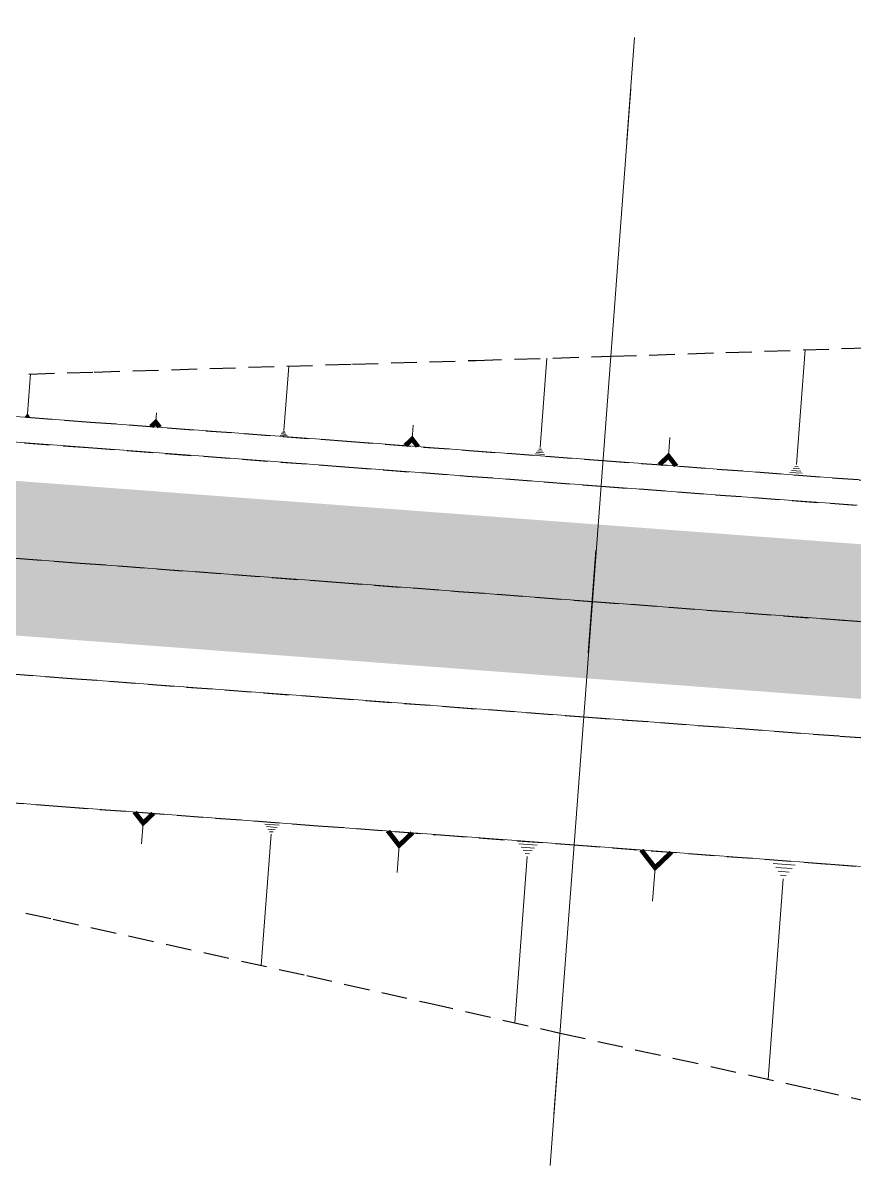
# Model space of a CAD drawing. Header units: metres. Extents: x 544752 to 548977, y 1840603 to 1844608.
# Drawn here: x 547804.02 to 547820.19, y 1842257.52 to 1842280 of the extents above; entities that cross this region are included whole.
import ezdxf

# ---------------------------------------------------------------- set-up
doc = ezdxf.new("R2010")
doc.units = ezdxf.units.M
doc.header["$MEASUREMENT"] = 0
for name, pattern in [('ACAD_ISO02W100', [15, 12, -3]), ('Anordnung Grundriss$0$GESTRICHELT', [0.75, 0.5, -0.25]), ('HIDDEN', [0.375, 0.25, -0.125])]:
    doc.linetypes.add(name, pattern=pattern)
doc.layers.add('C-ROAD', color=7, linetype='Continuous')
for name, color, linetype, lineweight in [('C-ROAD-CORR', 5, 'Continuous', 0), ('C-ROAD-SAMP', 150, 'HIDDEN', 0), ('C-ROAD-SAMP-TEXT', 11, 'Continuous', 0), ('C-TOPO-FEAT', 94, 'Continuous', 5)]:
    doc.layers.add(name, color=color, linetype=linetype, lineweight=lineweight)

msp = doc.modelspace()

# ---------------------------------------------------------------- linework, layer by layer
at = {"layer": 'C-ROAD', "color": 1, "linetype": 'ACAD_ISO02W100', "lineweight": 60, "ltscale": 0.1, "const_width": 3, "flags": 128}
msp.add_lwpolyline([(547447.2669305371, 1842296.325235744), (548177.885715168, 1842241.548372065)], dxfattribs=at)
at = {"layer": 'C-ROAD-CORR', "color": 160, "linetype": 'Continuous'}
for p, q in [((547819.0774565969, 1842271.410703045, 509.0779956541062), (547819.2447026352, 1842273.6414459, 507.5866599483278)), ((547809.0988094255, 1842272.069849951, 509.150122363009), (547809.1929567179, 1842273.325595091, 508.310609390787)), ((547814.0880997562, 1842271.73983294, 509.1101317528986), (547814.2184300014, 1842273.478189593, 507.947974787644)), ((547804.1095108747, 1842272.399757323, 509.1910437978245), (547804.1673846422, 1842273.17168289, 508.6749824516146)), ((547804.0979518114, 1842272.386533745, 509.2004109738839), (547804.1189689717, 1842272.38495802, 509.2004109738839)), ((547806.6041559681, 1842272.234747857, 509.1706203712415), (547806.6179763846, 1842272.419085828, 509.0473834876777)), ((547804.0632746214, 1842272.346863012, 509.2285125020624), (547804.1473432624, 1842272.340560113, 509.2285125020624)), ((547804.0748336847, 1842272.36008659, 509.2191453260029), (547804.1378851655, 1842272.355359415, 509.2191453260029)), ((547804.086392748, 1842272.373310167, 509.2097781499434), (547804.1284270686, 1842272.370158718, 509.2097781499434)), ((547811.5934544565, 1842271.904839653, 509.1296994928357), (547811.6138740877, 1842272.177198549, 508.9476173018927)), ((547809.0235936885, 1842271.983803087, 509.2110753165506), (547809.1603540083, 1842271.973549722, 509.2110753165506)), ((547809.0423976227, 1842272.005314803, 509.1958370781652), (547809.1449678626, 1842271.997624779, 509.1958370781652)), ((547809.0612015569, 1842272.026826519, 509.1805988397798), (547809.129581717, 1842272.021699836, 509.1805988397798)), ((547809.0800054913, 1842272.048338235, 509.1653606013944), (547809.1141955712, 1842272.045774894, 509.1653606013944)), ((547816.5827645138, 1842271.575085758, 509.0925548940937), (547816.6098065514, 1842271.935774912, 508.8514205956518)), ((547814.0620690408, 1842271.710053781, 509.1312263940344), (547814.1093991488, 1842271.706505289, 509.1312263940344)), ((547813.983976895, 1842271.620716303, 509.1945103174419), (547814.1732973268, 1842271.606522335, 509.1945103174419)), ((547814.0100076103, 1842271.650495462, 509.1734156763061), (547814.1519979341, 1842271.639849986, 509.1734156763061)), ((547814.0360383256, 1842271.680274622, 509.1523210351702), (547814.1306985414, 1842271.673177638, 509.1523210351702)), ((547818.9438411343, 1842271.257846848, 509.1862742858846), (547819.1867862168, 1842271.239632466, 509.1862742858846)), ((547818.977245, 1842271.296060897, 509.15920462794), (547819.1594538118, 1842271.282400111, 509.15920462794)), ((547819.0106488656, 1842271.334274947, 509.1321349699954), (547819.1321214068, 1842271.325167756, 509.1321349699954)), ((547819.0440527312, 1842271.372488996, 509.1050653120508), (547819.1047890019, 1842271.3679354, 509.1050653120508)), ((547806.359918099, 1842264.436819485, 509.016544740837), (547806.3296213334, 1842264.032718473, 508.7463879776911)), ((547809.0035690761, 1842264.394737177, 509.1145509176654), (547808.7255525324, 1842264.41558098, 509.1145509176654)), ((547808.9653430409, 1842264.351006562, 509.0835734940412), (547808.7568306332, 1842264.366639414, 509.0835734940412)), ((547808.9271170057, 1842264.307275946, 509.0525960704169), (547808.788108734, 1842264.317697848, 509.0525960704169)), ((547808.8506649354, 1842264.219814716, 508.9906412231685), (547808.6592753218, 1842261.667042658, 507.2840168536757)), ((547808.8888909706, 1842264.263545331, 509.0216186467927), (547808.8193868346, 1842264.268756282, 509.0216186467927)), ((547811.3413764668, 1842264.002339042, 508.9644228882897), (547811.3019624061, 1842263.476630719, 508.6129670530748)), ((547814.0256186883, 1842264.00582622, 509.0958160815154), (547813.6736682226, 1842264.03221309, 509.0958160815154)), ((547813.9772270685, 1842263.950466167, 509.0566007221556), (547813.7132642192, 1842263.97025632, 509.0566007221556)), ((547813.9288354487, 1842263.895106115, 509.0173853627958), (547813.7528602158, 1842263.90829955, 509.0173853627958)), ((547813.8804438289, 1842263.839746063, 508.978170003436), (547813.7924562125, 1842263.84634278, 508.978170003436)), ((547813.8320522091, 1842263.784386011, 508.9389546440762), (547813.589765679, 1842260.552746258, 506.7784816249345)), ((547819.046904128, 1842263.617235276, 509.0862898975228), (547818.6225872592, 1842263.64904769, 509.0862898975228)), ((547816.3227828881, 1842263.567165731, 508.91632157073), (547816.2741473987, 1842262.918461154, 508.4826381028226)), ((547818.9885624504, 1842263.55049235, 509.0390112600053), (547818.6703247988, 1842263.57435166, 509.0390112600053)), ((547818.9302207727, 1842263.483749424, 508.9917326224877), (547818.7180623384, 1842263.49965563, 508.9917326224877)), ((547818.8718790952, 1842263.417006497, 508.9444539849702), (547818.7657998779, 1842263.424959601, 508.9444539849702)), ((547818.8135374176, 1842263.350263571, 508.8971753474527), (547818.5214330682, 1842259.454149219, 506.2924760050162))]:
    msp.add_line(p, q, dxfattribs=at)
at = {"layer": 'C-ROAD-CORR', "color": 5, "linetype": 'Anordnung Grundriss$0$GESTRICHELT', "lineweight": 30, "extrusion": (0.04147128354530667, 0.5531477567787539, 0.8320502940398117), "const_width": 0.1, "elevation": 1042190.6525999}
msp.add_lwpolyline([(-408538.9684180301, -1562367.945863011), (-408538.8852971223, -1562368.056690888), (-408538.8021762142, -1562367.945863011)], dxfattribs=at)
at = {"layer": 'C-ROAD-CORR', "color": 5, "linetype": 'Anordnung Grundriss$0$GESTRICHELT', "lineweight": 30, "extrusion": (0.0414712837877989, 0.5531477564450069, 0.8320502942496006), "const_width": 0.1, "elevation": 1042190.642494395}
msp.add_lwpolyline([(-408544.0072048589, -1562367.952836375), (-408543.8843939228, -1562368.116584289), (-408543.7615829866, -1562367.952836375)], dxfattribs=at)
at = {"layer": 'C-ROAD-CORR', "color": 5, "linetype": 'Anordnung Grundriss$0$GESTRICHELT', "lineweight": 30, "extrusion": (0.04147128409547574, 0.5531477565358351, 0.8320502941738829), "const_width": 0.1, "elevation": 1042190.636434528}
msp.add_lwpolyline([(-408549.0460185616, -1562367.957141776), (-408548.8833781146, -1562368.173995705), (-408548.7207376674, -1562367.957141776)], dxfattribs=at)
at = {"layer": 'C-ROAD-CORR', "color": 5, "linetype": 'Anordnung Grundriss$0$GESTRICHELT', "lineweight": 30, "extrusion": (0.04147128410391778, 0.553147756166469, -0.8320502944190171), "const_width": 0.1, "elevation": 1041339.145312163}
msp.add_lwpolyline([(-408539.0404860521, 1562926.604043819), (-408539.2227015933, 1562926.361089765), (-408539.4049171346, 1562926.604043819)], dxfattribs=at)
at = {"layer": 'C-ROAD-CORR', "color": 5, "linetype": 'Anordnung Grundriss$0$GESTRICHELT', "lineweight": 30, "extrusion": (0.04147128408931473, 0.5531477562246273, -0.8320502943810811), "const_width": 0.1, "elevation": 1041339.155034921}
msp.add_lwpolyline([(-408543.9857154164, 1562926.597545283), (-408544.2227656184, 1562926.281478346), (-408544.4598158203, 1562926.597545282)], dxfattribs=at)
at = {"layer": 'C-ROAD-CORR', "color": 5, "linetype": 'Anordnung Grundriss$0$GESTRICHELT', "lineweight": 30, "extrusion": (0.04147128416556228, 0.5531477561711569, -0.832050294412828), "const_width": 0.1, "elevation": 1041339.160871063}
msp.add_lwpolyline([(-408548.9299834938, 1562926.593725328), (-408549.2224946525, 1562926.203710449), (-408549.5150058115, 1562926.593725329)], dxfattribs=at)
at = {"layer": 'C-ROAD-CORR', "color": 11, "linetype": 'Anordnung Grundriss$0$GESTRICHELT', "lineweight": 30}
for points in [[(547745.6056258895, 1842278.078520116, 508.467700405285), (547750.5704941552, 1842277.422759381, 508.6446242295426), (547755.5353624207, 1842276.766998647, 508.8215480538001), (547760.5009536601, 1842276.120881003, 508.9920251084048), (547765.4698274262, 1842275.518545998, 509.1332318179346), (547770.4439271985, 1842274.985915939, 509.2278381427055), (547775.4258103473, 1842274.557101261, 509.2530399718554), (547780.4109496067, 1842274.171716884, 509.24920700661), (547785.3957867379, 1842273.782302694, 509.24806812356), (547790.4729586528, 1842274.624458236, 509.3389337232472), (547795.3733333691, 1842273.108476683, 509.1755923148555), (547800.38364716, 1842273.058872495, 508.9472776337004), (547805.4089128793, 1842273.208698484, 508.5856363595552), (547810.4345854775, 1842273.363951462, 508.2203669388884), (547812.8363700053, 1842273.435600924, 508.0474959697614), (547815.4600516116, 1842273.516450605, 507.8585664763281), (547817.7024595314, 1842273.58907852, 507.6973277756963), (547820.486617287, 1842273.683615527, 507.4975430017495)], [(547795.3640744298, 1842272.98498011, 509.2581544301177), (547800.3500809253, 1842272.611163007, 509.2465883069319), (547805.3360874208, 1842272.237345903, 509.235022183746), (547810.3220939162, 1842271.863528799, 509.2234560605602), (547812.7051117367, 1842271.684866212, 509.2179281340142), (547815.3081004117, 1842271.489711695, 509.2135178532181), (547817.5325595228, 1842271.322936769, 509.2123289780747), (547820.2941069072, 1842271.115894591, 509.2141612603979), (547825.2801134026, 1842270.742077487, 509.226750682923), (547830.2661198982, 1842270.368260383, 509.2512861207935), (547835.2521263936, 1842269.994443279, 509.2877675740093), (547840.238132889, 1842269.620626176, 509.3361950425704), (547845.2241393846, 1842269.246809072, 509.3965685264769), (547850.21014588, 1842268.872991968, 509.4688880257286), (547855.1961523754, 1842268.499174864, 509.5531535403258), (547860.182158871, 1842268.12535776, 509.6493650702683), (547865.1681653664, 1842267.751540656, 509.7575226155561), (547870.1541718618, 1842267.377723552, 509.8776261761892), (547875.1401783574, 1842267.003906448, 510.0096757521677), (547880.1261848528, 1842266.630089345, 510.1536713434915)], [(547744.9432838194, 1842269.244141406, 509.2938156619759), (547749.9292903149, 1842268.870324302, 509.2822495387901), (547754.9152968103, 1842268.496507198, 509.2706834156043), (547759.9013033058, 1842268.122690094, 509.2591172924184), (547764.8873098013, 1842267.74887299, 509.2475511692326), (547769.8733162967, 1842267.375055886, 509.2359850460468), (547774.8593227923, 1842267.001238783, 509.2244189228609), (547779.8453292877, 1842266.627421679, 509.2128527996751), (547784.8313357831, 1842266.253604575, 509.2012866764893), (547789.8173422787, 1842265.879787471, 509.1897205533035), (547794.8033487741, 1842265.505970367, 509.1781544301176), (547799.7893552695, 1842265.132153263, 509.1665883069318), (547804.7753617651, 1842264.758336159, 509.155022183746), (547809.7613682605, 1842264.384519055, 509.1434560605601), (547812.1443860809, 1842264.205856468, 509.1379281340142), (547814.7473747559, 1842264.010701952, 509.1335178532181), (547816.971833867, 1842263.843927026, 509.1323289780747), (547819.7333812515, 1842263.636884848, 509.1341612603978), (547824.7193877469, 1842263.263067744, 509.146750682923)], [(547744.8194545105, 1842267.592494832, 508.1896276545068), (547749.8289307113, 1842267.531718791, 508.387341284288), (547754.8363446916, 1842267.443436665, 508.5666660593768), (547759.8442669505, 1842267.361934006, 508.7505231637936), (547764.8474242744, 1842267.21687621, 508.8918912632059), (547769.8412470924, 1842266.947313925, 508.9500234172066), (547774.8314289994, 1842266.62918884, 508.9756895083165), (547779.8189705716, 1842266.27584673, 508.9778116903842), (547784.8059660858, 1842265.915221246, 508.9750646626875), (547789.7933881303, 1842265.560284863, 508.9761210130918), (547794.7403200996, 1842264.665288181, 508.6161266917699), (547799.67733663, 1842263.638038471, 508.1677162345918), (547804.6111220806, 1842262.567692326, 507.6904941856972), (547809.5428912012, 1842261.470452189, 507.1952924888004), (547811.8993546461, 1842260.937604928, 506.9529787537522), (547814.4730436625, 1842260.351648903, 506.6873029298894), (547816.6735051224, 1842259.864791126, 506.4721266003276), (547819.4050663196, 1842259.257790457, 506.2065715518579), (547824.3377300367, 1842258.172482528, 505.743502532279)]]:
    msp.add_polyline3d(points, dxfattribs=at)
at = {"layer": 'C-ROAD-CORR', "color": 5, "linetype": 'Anordnung Grundriss$0$GESTRICHELT', "lineweight": 30}
for points in [[(547745.4666277647, 1842276.224550499, 509.3938156619759), (547750.4526342603, 1842275.850733396, 509.3822495387901), (547755.4386407557, 1842275.476916292, 509.3706834156043), (547760.4246472511, 1842275.103099188, 509.3591172924184), (547765.4106537467, 1842274.729282084, 509.3475511692326), (547770.3966602421, 1842274.35546498, 509.3359850460468), (547775.3826667377, 1842273.981647876, 509.324418922861), (547780.3686732331, 1842273.607830772, 509.3128527996752), (547785.3546797285, 1842273.234013668, 509.3012866764893), (547790.340686224, 1842272.860196565, 509.2897205533035), (547795.3266927195, 1842272.486379461, 509.2781544301176), (547800.3126992149, 1842272.112562357, 509.2665883069319), (547805.2987057104, 1842271.738745253, 509.255022183746), (547810.2847122059, 1842271.364928149, 509.2434560605602), (547812.6677300263, 1842271.186265562, 509.2379281340142), (547815.2707187013, 1842270.991111045, 509.2335178532181), (547817.4951778124, 1842270.82433612, 509.2323289780747), (547820.2567251968, 1842270.617293941, 509.2341612603979)], [(547745.1301923713, 1842271.737144653, 509.3938156619759), (547750.1161988669, 1842271.36332755, 509.3822495387901), (547755.1022053623, 1842270.989510446, 509.3706834156043), (547760.0882118577, 1842270.615693342, 509.3591172924184), (547765.0742183533, 1842270.241876238, 509.3475511692326), (547770.0602248487, 1842269.868059134, 509.3359850460468), (547775.0462313442, 1842269.49424203, 509.324418922861), (547780.0322378397, 1842269.120424927, 509.3128527996752), (547785.0182443351, 1842268.746607823, 509.3012866764893), (547790.0042508306, 1842268.372790719, 509.2897205533035), (547794.990257326, 1842267.998973615, 509.2781544301176), (547799.9762638215, 1842267.625156511, 509.2665883069319), (547804.962270317, 1842267.251339407, 509.255022183746), (547809.9482768124, 1842266.877522303, 509.2434560605602), (547812.3312946329, 1842266.698859716, 509.2379281340142), (547814.9342833079, 1842266.503705199, 509.2335178532181), (547817.158742419, 1842266.336930274, 509.2323289780747), (547819.9202898034, 1842266.129888095, 509.2341612603979), (547824.9062962988, 1842265.756070992, 509.246750682923)]]:
    msp.add_polyline3d(points, dxfattribs=at)
at = {"layer": 'C-ROAD-CORR', "color": 160, "linetype": 'Anordnung Grundriss$0$GESTRICHELT', "lineweight": 30}
for points in [[(547745.4666277647, 1842276.224550499, 509.2438156619759), (547750.4526342603, 1842275.850733396, 509.2322495387901), (547755.4386407557, 1842275.476916292, 509.2206834156043), (547760.4246472511, 1842275.103099188, 509.2091172924185), (547765.4106537467, 1842274.729282084, 509.1975511692327), (547770.3966602421, 1842274.35546498, 509.1859850460468), (547775.3826667377, 1842273.981647876, 509.174418922861), (547780.3686732331, 1842273.607830772, 509.1628527996752), (547785.3546797285, 1842273.234013668, 509.1512866764893), (547790.340686224, 1842272.860196565, 509.1397205533035), (547795.3266927195, 1842272.486379461, 509.1281544301177), (547800.3126992149, 1842272.112562357, 509.1165883069319), (547805.2987057104, 1842271.738745253, 509.105022183746), (547810.2847122059, 1842271.364928149, 509.0934560605602), (547812.6677300263, 1842271.186265562, 509.0879281340142), (547815.2707187013, 1842270.991111045, 509.0835178532181), (547817.4951778124, 1842270.82433612, 509.0823289780747), (547820.2567251968, 1842270.617293941, 509.0841612603979)], [(547745.1301923713, 1842271.737144653, 509.2438156619759), (547750.1161988669, 1842271.36332755, 509.2322495387901), (547755.1022053623, 1842270.989510446, 509.2206834156043), (547760.0882118577, 1842270.615693342, 509.2091172924185), (547765.0742183533, 1842270.241876238, 509.1975511692327), (547770.0602248487, 1842269.868059134, 509.1859850460468), (547775.0462313442, 1842269.49424203, 509.174418922861), (547780.0322378397, 1842269.120424927, 509.1628527996752), (547785.0182443351, 1842268.746607823, 509.1512866764893), (547790.0042508306, 1842268.372790719, 509.1397205533035), (547794.990257326, 1842267.998973615, 509.1281544301177), (547799.9762638215, 1842267.625156511, 509.1165883069319), (547804.962270317, 1842267.251339407, 509.105022183746), (547809.9482768124, 1842266.877522303, 509.0934560605602), (547812.3312946329, 1842266.698859716, 509.0879281340142), (547814.9342833079, 1842266.503705199, 509.0835178532181), (547817.158742419, 1842266.336930274, 509.0823289780747), (547819.9202898034, 1842266.129888095, 509.0841612603979), (547824.9062962988, 1842265.756070992, 509.096750682923)]]:
    msp.add_polyline3d(points, dxfattribs=at)
at = {"layer": 'C-ROAD-CORR', "color": 92, "linetype": 'Anordnung Grundriss$0$GESTRICHELT', "lineweight": 30}
for points in [[(547795.3733333691, 1842273.108476683, 509.1755923148555), (547800.38364716, 1842273.058872495, 508.9472776337004), (547805.4089128793, 1842273.208698484, 508.5856363595552), (547810.4345854775, 1842273.363951462, 508.2203669388884), (547812.8363700053, 1842273.435600924, 508.0474959697614), (547815.4600516116, 1842273.516450605, 507.8585664763281), (547817.7024595314, 1842273.58907852, 507.6973277756963), (547820.486617287, 1842273.683615527, 507.4975430017495), (547825.5118088578, 1842273.832452518, 507.1607184558632), (547830.5382426939, 1842273.997858956, 506.8247626254403), (547835.5658085977, 1842274.178365018, 506.4906581424215), (547840.5939788829, 1842274.366932372, 506.1631103965124), (547845.6225692397, 1842274.561102679, 505.8437628814443), (547850.6526175287, 1842274.774719019, 505.5233609747485), (547855.685202229, 1842275.022166243, 505.192287862247), (547860.7033858885, 1842275.077531077, 505.0015750853357), (547865.6055822696, 1842273.585847053, 505.8570688140488), (547870.4737976267, 1842271.640921044, 507.0275179144234), (547875.3442352037, 1842269.725635204, 508.1900974600089), (547880.2158495461, 1842267.826045171, 509.3541297818909)], [(547795.3640744298, 1842272.98498011, 509.2581544301177), (547800.3500809253, 1842272.611163007, 509.2465883069319), (547805.3360874208, 1842272.237345903, 509.235022183746), (547810.3220939162, 1842271.863528799, 509.2234560605602), (547812.7051117367, 1842271.684866212, 509.2179281340142), (547815.3081004117, 1842271.489711695, 509.2135178532181), (547817.5325595228, 1842271.322936769, 509.2123289780747), (547820.2941069072, 1842271.115894591, 509.2141612603979), (547825.2801134026, 1842270.742077487, 509.226750682923), (547830.2661198982, 1842270.368260383, 509.2512861207935), (547835.2521263936, 1842269.994443279, 509.2877675740093), (547840.238132889, 1842269.620626176, 509.3361950425704), (547845.2241393846, 1842269.246809072, 509.3965685264769), (547850.21014588, 1842268.872991968, 509.4688880257286), (547855.1961523754, 1842268.499174864, 509.5531535403258), (547860.182158871, 1842268.12535776, 509.6493650702683), (547865.1681653664, 1842267.751540656, 509.7575226155561), (547870.1541718618, 1842267.377723552, 509.8776261761892), (547875.1401783574, 1842267.003906448, 510.0096757521677), (547880.1261848528, 1842266.630089345, 510.1536713434915)], [(547744.9432838194, 1842269.244141406, 509.2938156619759), (547749.9292903149, 1842268.870324302, 509.2822495387901), (547754.9152968103, 1842268.496507198, 509.2706834156043), (547759.9013033058, 1842268.122690094, 509.2591172924184), (547764.8873098013, 1842267.74887299, 509.2475511692326), (547769.8733162967, 1842267.375055886, 509.2359850460468), (547774.8593227923, 1842267.001238783, 509.2244189228609), (547779.8453292877, 1842266.627421679, 509.2128527996751), (547784.8313357831, 1842266.253604575, 509.2012866764893), (547789.8173422787, 1842265.879787471, 509.1897205533035), (547794.8033487741, 1842265.505970367, 509.1781544301176), (547799.7893552695, 1842265.132153263, 509.1665883069318), (547804.7753617651, 1842264.758336159, 509.155022183746), (547809.7613682605, 1842264.384519055, 509.1434560605601), (547812.1443860809, 1842264.205856468, 509.1379281340142), (547814.7473747559, 1842264.010701952, 509.1335178532181), (547816.971833867, 1842263.843927026, 509.1323289780747), (547819.7333812515, 1842263.636884848, 509.1341612603978), (547824.7193877469, 1842263.263067744, 509.146750682923)], [(547744.8194545105, 1842267.592494832, 508.1896276545068), (547749.8289307113, 1842267.531718791, 508.387341284288), (547754.8363446916, 1842267.443436665, 508.5666660593768), (547759.8442669505, 1842267.361934006, 508.7505231637936), (547764.8474242744, 1842267.21687621, 508.8918912632059), (547769.8412470924, 1842266.947313925, 508.9500234172066), (547774.8314289994, 1842266.62918884, 508.9756895083165), (547779.8189705716, 1842266.27584673, 508.9778116903842), (547784.8059660858, 1842265.915221246, 508.9750646626875), (547789.7933881303, 1842265.560284863, 508.9761210130918), (547794.7403200996, 1842264.665288181, 508.6161266917699), (547799.67733663, 1842263.638038471, 508.1677162345918), (547804.6111220806, 1842262.567692326, 507.6904941856972), (547809.5428912012, 1842261.470452189, 507.1952924888004), (547811.8993546461, 1842260.937604928, 506.9529787537522), (547814.4730436625, 1842260.351648903, 506.6873029298894), (547816.6735051224, 1842259.864791126, 506.4721266003276), (547819.4050663196, 1842259.257790457, 506.2065715518579), (547824.3377300367, 1842258.172482528, 505.743502532279)]]:
    msp.add_polyline3d(points, dxfattribs=at)
at = {"layer": 'C-ROAD-CORR', "color": 150, "linetype": 'Anordnung Grundriss$0$GESTRICHELT', "lineweight": 30}
msp.add_polyline3d([(547745.298410068, 1842273.980847576, 509.4613156619759), (547750.2844165636, 1842273.607030473, 509.4497495387901), (547755.270423059, 1842273.233213369, 509.4381834156043), (547760.2564295544, 1842272.859396265, 509.4266172924184), (547765.24243605, 1842272.485579161, 509.4150511692326), (547770.2284425454, 1842272.111762057, 509.4034850460468), (547775.2144490409, 1842271.737944953, 509.391918922861), (547780.2004555364, 1842271.364127849, 509.3803527996752), (547785.1864620318, 1842270.990310746, 509.3687866764893), (547790.1724685273, 1842270.616493642, 509.3572205533035), (547795.1584750228, 1842270.242676538, 509.3456544301176), (547800.1444815182, 1842269.868859434, 509.3340883069318), (547805.1304880137, 1842269.49504233, 509.322522183746), (547810.1164945092, 1842269.121225226, 509.3109560605602), (547812.4995123296, 1842268.942562639, 509.3054281340142), (547815.1025010046, 1842268.747408122, 509.3010178532181), (547817.3269601157, 1842268.580633197, 509.2998289780747), (547820.0885075001, 1842268.373591018, 509.3016612603979), (547825.0745139956, 1842267.999773914, 509.314250682923)], dxfattribs=at)
msp.add_polyline3d([(547745.298410068, 1842273.980847576, 509.4613156619759), (547750.2844165636, 1842273.607030473, 509.4497495387901), (547755.270423059, 1842273.233213369, 509.4381834156043), (547760.2564295544, 1842272.859396265, 509.4266172924184), (547765.24243605, 1842272.485579161, 509.4150511692326), (547770.2284425454, 1842272.111762057, 509.4034850460468), (547775.2144490409, 1842271.737944953, 509.391918922861), (547780.2004555364, 1842271.364127849, 509.3803527996752), (547785.1864620318, 1842270.990310746, 509.3687866764893), (547790.1724685273, 1842270.616493642, 509.3572205533035), (547795.1584750228, 1842270.242676538, 509.3456544301176), (547800.1444815182, 1842269.868859434, 509.3340883069318), (547805.1304880137, 1842269.49504233, 509.322522183746), (547810.1164945092, 1842269.121225226, 509.3109560605602), (547812.4995123296, 1842268.942562639, 509.3054281340142), (547815.1025010046, 1842268.747408122, 509.3010178532181), (547817.3269601157, 1842268.580633197, 509.2998289780747), (547820.0885075001, 1842268.373591018, 509.3016612603979), (547825.0745139956, 1842267.999773914, 509.314250682923)], dxfattribs=at)
at = {"layer": 'C-ROAD-SAMP', "color": 1, "linetype": 'Continuous', "lineweight": 13}
msp.add_lwpolyline([(547815.8501352124, 1842278.719421113), (547815.1025010047, 1842268.747408123), (547814.354866797, 1842258.775395132)], dxfattribs=at)
at = {"layer": 'C-ROAD-SAMP-TEXT', "color": 4, "linetype": 'Continuous', "lineweight": 9}
msp.add_line((547815.9248986332, 1842279.716622412), (547815.7753717916, 1842277.722219814), dxfattribs=at)
at = {"layer": 'C-ROAD-SAMP-TEXT', "color": 1, "linetype": 'Continuous', "lineweight": -3}
msp.add_line((547815.027737584, 1842267.750206823), (547815.1772644256, 1842269.744609422), dxfattribs=at)
at = {"layer": 'C-ROAD-SAMP-TEXT', "color": 4, "linetype": 'Continuous', "lineweight": 5}
msp.add_line((547814.4296302177, 1842259.772596431), (547814.2801033761, 1842257.778193833), dxfattribs=at)
at = {"layer": 'C-TOPO-FEAT', "color": 94, "linetype": 'Continuous', "lineweight": 0, "ltscale": 2}
for points in [[(547745.5040094751, 1842276.723151149, 509.3738156619759), (547750.4900159707, 1842276.349334045, 509.3622495387901), (547755.4760224661, 1842275.975516941, 509.3506834156043), (547760.4620289615, 1842275.601699837, 509.3391172924185), (547765.448035457, 1842275.227882734, 509.3275511692327), (547770.4340419525, 1842274.85406563, 509.3159850460468), (547775.420048448, 1842274.480248526, 509.304418922861), (547780.4060549435, 1842274.106431422, 509.2928527996752), (547785.3920614389, 1842273.732614318, 509.2812866764893), (547790.3780679344, 1842273.358797214, 509.2697205533035), (547795.3640744298, 1842272.98498011, 509.2581544301177), (547800.3500809253, 1842272.611163007, 509.2465883069319), (547805.3360874208, 1842272.237345903, 509.235022183746), (547810.3220939162, 1842271.863528799, 509.2234560605602), (547812.7051117367, 1842271.684866212, 509.2179281340142), (547815.3081004117, 1842271.489711695, 509.2135178532181), (547817.5325595228, 1842271.322936769, 509.2123289780747), (547820.2941069072, 1842271.115894591, 509.2141612603979)], [(547745.4666277647, 1842276.224550499, 508.9438156619759), (547750.4526342603, 1842275.850733396, 508.9322495387901), (547755.4386407557, 1842275.476916292, 508.9206834156043), (547760.4246472511, 1842275.103099188, 508.9091172924184), (547765.4106537467, 1842274.729282084, 508.8975511692327), (547770.3966602421, 1842274.35546498, 508.8859850460468), (547775.3826667377, 1842273.981647876, 508.874418922861), (547780.3686732331, 1842273.607830772, 508.8628527996752), (547785.3546797285, 1842273.234013668, 508.8512866764893), (547790.340686224, 1842272.860196565, 508.8397205533035), (547795.3266927195, 1842272.486379461, 508.8281544301176), (547800.3126992149, 1842272.112562357, 508.8165883069319), (547805.2987057104, 1842271.738745253, 508.805022183746), (547810.2847122059, 1842271.364928149, 508.7934560605602), (547812.6677300263, 1842271.186265562, 508.7879281340142), (547815.2707187013, 1842270.991111045, 508.7835178532181), (547817.4951778124, 1842270.82433612, 508.7823289780747), (547820.2567251968, 1842270.617293941, 508.7841612603979)], [(547745.298410068, 1842273.980847576, 509.3113156619759), (547750.2844165636, 1842273.607030473, 509.2997495387901), (547755.270423059, 1842273.233213369, 509.2881834156043), (547760.2564295544, 1842272.859396265, 509.2766172924185), (547765.24243605, 1842272.485579161, 509.2650511692327), (547770.2284425454, 1842272.111762057, 509.2534850460468), (547775.2144490409, 1842271.737944953, 509.241918922861), (547780.2004555364, 1842271.364127849, 509.2303527996752), (547785.1864620318, 1842270.990310746, 509.2187866764893), (547790.1724685273, 1842270.616493642, 509.2072205533035), (547795.1584750228, 1842270.242676538, 509.1956544301177), (547800.1444815182, 1842269.868859434, 509.1840883069319), (547805.1304880137, 1842269.49504233, 509.172522183746), (547810.1164945092, 1842269.121225226, 509.1609560605602), (547812.4995123296, 1842268.942562639, 509.1554281340142), (547815.1025010046, 1842268.747408122, 509.1510178532181), (547817.3269601157, 1842268.580633197, 509.1498289780747), (547820.0885075001, 1842268.373591018, 509.1516612603979), (547825.0745139956, 1842267.999773914, 509.164250682923)], [(547745.298410068, 1842273.980847576, 509.3113156619759), (547750.2844165636, 1842273.607030473, 509.2997495387901), (547755.270423059, 1842273.233213369, 509.2881834156043), (547760.2564295544, 1842272.859396265, 509.2766172924185), (547765.24243605, 1842272.485579161, 509.2650511692327), (547770.2284425454, 1842272.111762057, 509.2534850460468), (547775.2144490409, 1842271.737944953, 509.241918922861), (547780.2004555364, 1842271.364127849, 509.2303527996752), (547785.1864620318, 1842270.990310746, 509.2187866764893), (547790.1724685273, 1842270.616493642, 509.2072205533035), (547795.1584750228, 1842270.242676538, 509.1956544301177), (547800.1444815182, 1842269.868859434, 509.1840883069319), (547805.1304880137, 1842269.49504233, 509.172522183746), (547810.1164945092, 1842269.121225226, 509.1609560605602), (547812.4995123296, 1842268.942562639, 509.1554281340142), (547815.1025010046, 1842268.747408122, 509.1510178532181), (547817.3269601157, 1842268.580633197, 509.1498289780747), (547820.0885075001, 1842268.373591018, 509.1516612603979), (547825.0745139956, 1842267.999773914, 509.164250682923)], [(547745.298410068, 1842273.980847576, 509.0113156619759), (547750.2844165636, 1842273.607030473, 508.9997495387901), (547755.270423059, 1842273.233213369, 508.9881834156043), (547760.2564295544, 1842272.859396265, 508.9766172924184), (547765.24243605, 1842272.485579161, 508.9650511692327), (547770.2284425454, 1842272.111762057, 508.9534850460468), (547775.2144490409, 1842271.737944953, 508.941918922861), (547780.2004555364, 1842271.364127849, 508.9303527996752), (547785.1864620318, 1842270.990310746, 508.9187866764893), (547790.1724685273, 1842270.616493642, 508.9072205533035), (547795.1584750228, 1842270.242676538, 508.8956544301176), (547800.1444815182, 1842269.868859434, 508.8840883069319), (547805.1304880137, 1842269.49504233, 508.872522183746), (547810.1164945092, 1842269.121225226, 508.8609560605602), (547812.4995123296, 1842268.942562639, 508.8554281340142), (547815.1025010046, 1842268.747408122, 508.8510178532181), (547817.3269601157, 1842268.580633197, 508.8498289780747), (547820.0885075001, 1842268.373591018, 508.8516612603979), (547825.0745139956, 1842267.999773914, 508.864250682923)], [(547745.298410068, 1842273.980847576, 509.0113156619759), (547750.2844165636, 1842273.607030473, 508.9997495387901), (547755.270423059, 1842273.233213369, 508.9881834156043), (547760.2564295544, 1842272.859396265, 508.9766172924184), (547765.24243605, 1842272.485579161, 508.9650511692327), (547770.2284425454, 1842272.111762057, 508.9534850460468), (547775.2144490409, 1842271.737944953, 508.941918922861), (547780.2004555364, 1842271.364127849, 508.9303527996752), (547785.1864620318, 1842270.990310746, 508.9187866764893), (547790.1724685273, 1842270.616493642, 508.9072205533035), (547795.1584750228, 1842270.242676538, 508.8956544301176), (547800.1444815182, 1842269.868859434, 508.8840883069319), (547805.1304880137, 1842269.49504233, 508.872522183746), (547810.1164945092, 1842269.121225226, 508.8609560605602), (547812.4995123296, 1842268.942562639, 508.8554281340142), (547815.1025010046, 1842268.747408122, 508.8510178532181), (547817.3269601157, 1842268.580633197, 508.8498289780747), (547820.0885075001, 1842268.373591018, 508.8516612603979), (547825.0745139956, 1842267.999773914, 508.864250682923)], [(547745.1301923713, 1842271.737144653, 508.9438156619759), (547750.1161988669, 1842271.36332755, 508.9322495387901), (547755.1022053623, 1842270.989510446, 508.9206834156043), (547760.0882118577, 1842270.615693342, 508.9091172924184), (547765.0742183533, 1842270.241876238, 508.8975511692327), (547770.0602248487, 1842269.868059134, 508.8859850460468), (547775.0462313442, 1842269.49424203, 508.874418922861), (547780.0322378397, 1842269.120424927, 508.8628527996752), (547785.0182443351, 1842268.746607823, 508.8512866764893), (547790.0042508306, 1842268.372790719, 508.8397205533035), (547794.990257326, 1842267.998973615, 508.8281544301176), (547799.9762638215, 1842267.625156511, 508.8165883069319), (547804.962270317, 1842267.251339407, 508.805022183746), (547809.9482768124, 1842266.877522303, 508.7934560605602), (547812.3312946329, 1842266.698859716, 508.7879281340142), (547814.9342833079, 1842266.503705199, 508.7835178532181), (547817.158742419, 1842266.336930274, 508.7823289780747), (547819.9202898034, 1842266.129888095, 508.7841612603979), (547824.9062962988, 1842265.756070992, 508.796750682923)], [(547744.9432838194, 1842269.244141406, 509.2938156619759), (547749.9292903149, 1842268.870324302, 509.2822495387901), (547754.9152968103, 1842268.496507198, 509.2706834156043), (547759.9013033058, 1842268.122690094, 509.2591172924184), (547764.8873098013, 1842267.74887299, 509.2475511692326), (547769.8733162967, 1842267.375055886, 509.2359850460468), (547774.8593227923, 1842267.001238783, 509.2244189228609), (547779.8453292877, 1842266.627421679, 509.2128527996751), (547784.8313357831, 1842266.253604575, 509.2012866764893), (547789.8173422787, 1842265.879787471, 509.1897205533035), (547794.8033487741, 1842265.505970367, 509.1781544301176), (547799.7893552695, 1842265.132153263, 509.1665883069318), (547804.7753617651, 1842264.758336159, 509.155022183746), (547809.7613682605, 1842264.384519055, 509.1434560605601), (547812.1443860809, 1842264.205856468, 509.1379281340142), (547814.7473747559, 1842264.010701952, 509.1335178532181), (547816.971833867, 1842263.843927026, 509.1323289780747), (547819.7333812515, 1842263.636884848, 509.1341612603978), (547824.7193877469, 1842263.263067744, 509.146750682923)]]:
    msp.add_polyline3d(points, dxfattribs=at)

doc.saveas('drawing.dxf')
